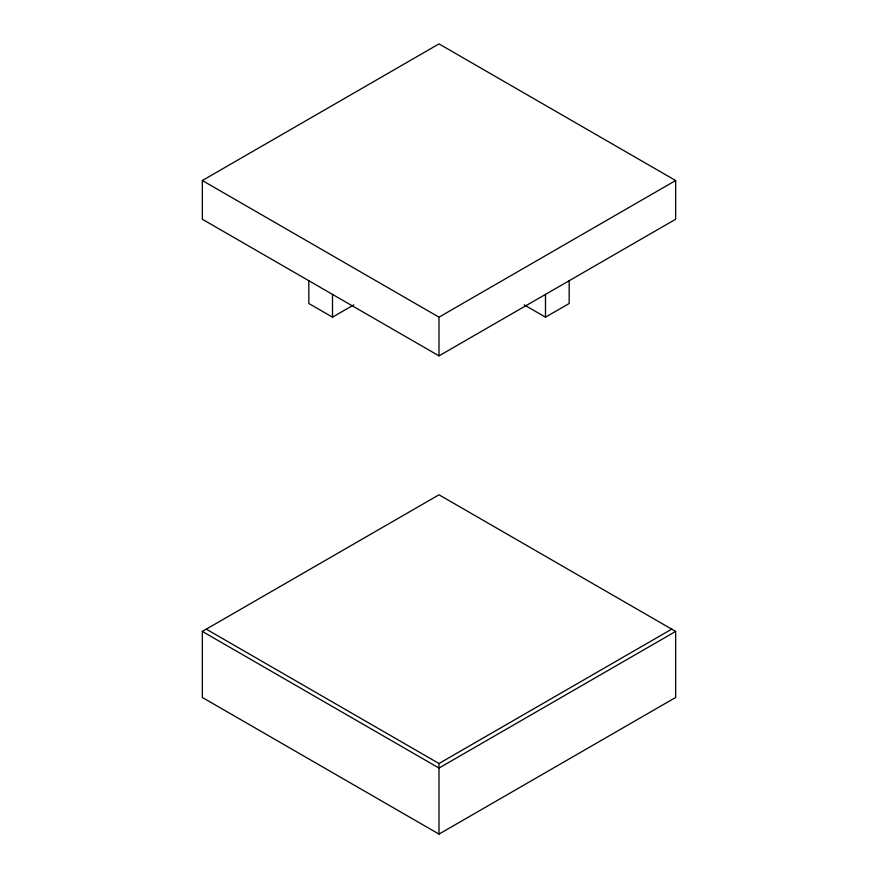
<?xml version="1.0" encoding="UTF-8"?>
<svg xmlns="http://www.w3.org/2000/svg" width="878" height="878" viewBox="0 0 878 878"><rect width="100%" height="100%" fill="white"/><g stroke="black" fill="none" stroke-linecap="round" stroke-linejoin="round"><path stroke-width="1.32" d="M202.346 180.528L439 43.9L675.654 180.528L675.654 219.248L439 355.875L202.346 219.248L202.346 180.528L439 317.167L675.654 180.528M308.836 280.73L308.836 303.503L332.51 317.167L353.801 304.875M524.199 304.875L545.49 317.167L569.163 303.503L569.163 280.73M202.346 631.425L439 494.797L675.654 631.425L675.654 697.472L439 834.1L202.346 697.472L202.346 631.425L439 768.063L675.654 631.425M206.286 629.153L439 763.509L671.714 629.153M545.49 294.393L545.49 317.167M439 317.167L439 355.875M439 763.509L439 834.1M332.51 294.393L332.51 317.167"/></g></svg>
